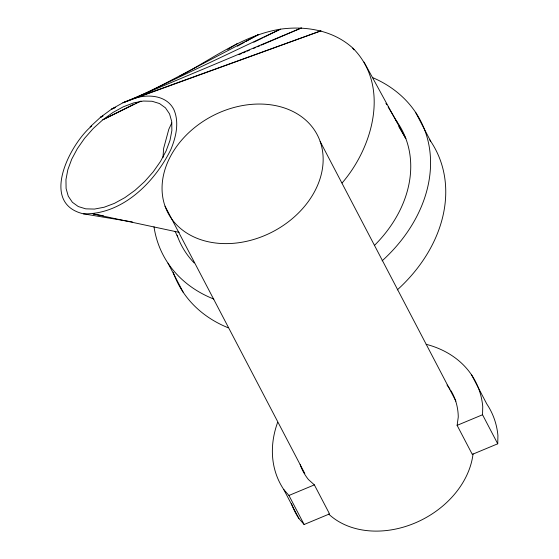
<?xml version="1.0" encoding="UTF-8"?>
<svg xmlns="http://www.w3.org/2000/svg" width="559" height="559" viewBox="0 0 559 559"><rect width="100%" height="100%" fill="white"/><g stroke="black" fill="none" stroke-linecap="round" stroke-linejoin="round"><path stroke-width="0.84" d="M450.924 390.65A84.248 65.291 -27.6 0 1 458.268 417.049L457.115 425.357L472.299 454.397L497.727 443.797L482.543 414.757L482.745 406.582A110.172 85.38 -27.6 0 0 426.189 344.309M497.727 443.797L497.929 435.622A110.172 85.38 -27.6 0 0 486.84 404.059L471.656 375.019M162.962 157.708L163.633 148.401L168.818 129.262L171.767 122.945M342.094 182.982C373.028 147.15 390.343 85.911 352.946 48.214C333.478 30.396 305.878 25.567 280.401 29.187C242.99 35.168 212.343 59.002 179.607 76.22M227.73 49.465L237.233 43.602M91.662 126.006C70.238 143.887 39.095 203.343 83.417 213.831L132.385 221.958M91.669 126.027L90.146 126.858L100.515 117.271L111.597 109.131L122.959 102.758L301.441 27.95L261.388 45.076M237.358 46.18L244.227 42.414M245.75 41.583L258.719 34.476L147.59 92.633M102.835 116.055L100.515 117.271L102.863 116.118M134.006 104.128L102.8 119.808L93.227 128.507L84.64 138.234L77.373 148.603L71.706 159.217L67.849 169.677L65.955 179.572L66.095 188.53L68.268 196.195L72.384 202.281L78.288 206.55L85.751 208.849L94.492 209.073L104.177 207.221L114.42 203.364L124.839 197.655L135.026 190.305L144.599 181.605L153.187 171.879L160.454 161.509L166.121 150.888L169.978 140.435L171.872 130.54L171.732 121.582L169.559 113.917L165.443 107.831L159.539 103.555L152.076 101.263L143.335 101.039L133.65 102.891L123.406 106.748L112.988 112.457L102.8 119.808L141.085 101.011M135.571 103.345L137.13 102.563M253.807 42.211L262.409 37.998M263.974 37.229L280.401 29.187L136.054 97.552M115.538 107.265L111.597 109.131L115.601 107.419M238.959 54.67L241.362 53.643M242.962 52.951L245.366 51.924M246.973 51.239L249.377 50.212M253.381 48.5L255.784 47.473M257.385 46.788L259.788 45.761M283.776 489.537L288.94 495.47L314.361 484.877L329.544 513.91L304.124 524.51L298.953 518.57L283.776 489.537A110.172 85.38 -27.6 0 1 277.585 422.506M457.115 425.357L482.543 414.757M134.167 98.391L122.959 102.758L321.034 30.808L134.167 98.391C147.946 93.933 166.652 95.079 173.898 109.613C179.467 122.596 175.98 137.137 170.802 149.644C154.682 182.346 122.239 214.845 83.417 213.831M103.331 215.781L93.039 213.908L179.194 232.362M314.361 484.877L308.414 479.524A84.248 65.291 -27.6 0 1 300.148 464.62M385.92 103.282L386.814 104.771M388.149 107.007L397.058 121.89M398.791 126.572L405.848 138.625L364.042 62.091M415.554 112.296L430.73 141.329M320.167 141.49A84.248 65.291 -27.6 0 1 222.643 243.563A84.248 65.291 -27.6 0 1 184.994 136.438A84.248 65.291 -27.6 0 1 320.167 141.49L455.92 401.159M165.031 206.173L304.823 473.564M167.993 263.177L183.17 292.217M288.94 495.47L304.124 524.51M175.079 231.335L177.699 236.848M473.047 453.803A84.248 65.291 -27.6 0 1 414.631 523.168A84.248 65.291 -27.6 0 1 328.629 514.014M429.773 139.932A145.165 112.499 -27.6 0 1 397.295 289.89M228.198 327.784A145.165 112.499 -27.6 0 1 173.297 272.499M298.953 518.57A110.172 85.38 -27.6 0 1 291.463 503.61M447.011 385.032A84.248 65.291 -27.6 0 1 450.016 389.197M372.923 77.729A145.165 112.499 -27.6 0 1 382.118 260.85M213.824 299.072A145.165 112.499 -27.6 0 1 153.998 226.779M395.548 119.801A124.426 96.427 -27.6 0 1 374.754 245.121M194.211 262.961A124.426 96.427 -27.6 0 1 177.112 235.227M353.84 49.702L352.946 48.214L353.826 49.723"/></g></svg>
